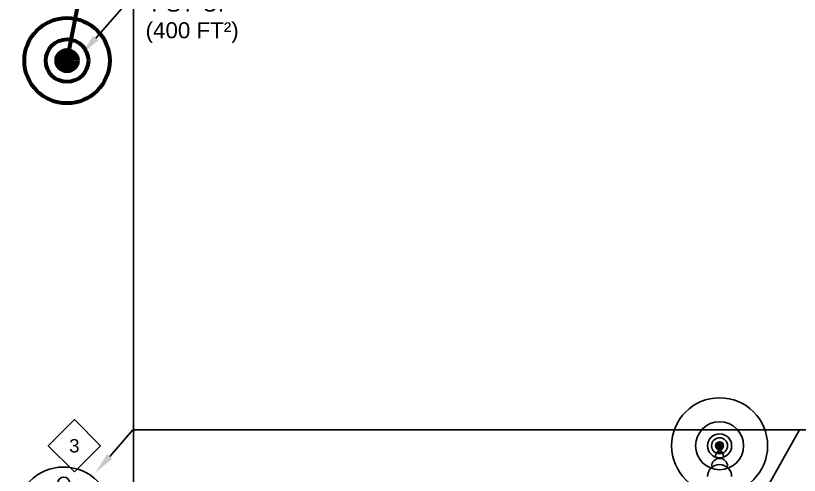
# Model space of a CAD drawing. Extents: x -29500 to 23517, y -2581 to 1886.
# Drawn here: x -2692 to -2251.2, y 989.5 to 1248.1 of the extents above; entities that cross this region are included whole.
import ezdxf
from ezdxf import colors
from ezdxf.entities.mleader import LeaderData, LeaderLine
from ezdxf.enums import TextEntityAlignment as Align
from ezdxf.math import Vec2, Vec3

# ---------------------------------------------------------------- set-up
doc = ezdxf.new("R2010")
doc.units = 0
doc.header["$LTSCALE"] = 36
doc.header["$MEASUREMENT"] = 0
for name, color, linetype in [('G-ANNO-TEXT', 70, 'Continuous'), ('G-ANNO-TEXT @ 96', 70, 'Continuous'), ('P-GD-N', 3, 'Continuous'), ('P-GD-N @ 1 (1)', 3, 'Continuous'), ('P-GD-N @ 1 (2)', 3, 'Continuous'), ('P-GD-N @ 12', 3, 'Continuous'), ('P-GD-N @ 128', 3, 'Continuous'), ('P-GD-N @ 16', 3, 'Continuous'), ('P-GD-N @ 192', 3, 'Continuous'), ('P-GD-N @ 2', 3, 'Continuous'), ('P-GD-N @ 24', 3, 'Continuous'), ('P-GD-N @ 384', 3, 'Continuous'), ('P-GD-N @ 4', 3, 'Continuous'), ('P-GD-N @ 48', 3, 'Continuous'), ('P-GD-N @ 64', 3, 'Continuous'), ('P-GD-N @ 768', 3, 'Continuous'), ('P-GD-N @ 8', 3, 'Continuous'), ('P-GD-N @ 96', 3, 'Continuous')]:
    doc.layers.add(name, color=color, linetype=linetype)
for name, color, linetype, lineweight in [('P-STRM-N', 2, 'Continuous', 60), ('P-STRM-N @ 1 (1)', 2, 'Continuous', 60), ('P-STRM-N @ 1 (2)', 2, 'Continuous', 60), ('P-STRM-N @ 12', 2, 'Continuous', 60), ('P-STRM-N @ 128', 2, 'Continuous', 60), ('P-STRM-N @ 16', 2, 'Continuous', 60), ('P-STRM-N @ 192', 2, 'Continuous', 60), ('P-STRM-N @ 2', 2, 'Continuous', 60), ('P-STRM-N @ 24', 2, 'Continuous', 60), ('P-STRM-N @ 384', 2, 'Continuous', 60), ('P-STRM-N @ 4', 2, 'Continuous', 60), ('P-STRM-N @ 48', 2, 'Continuous', 60), ('P-STRM-N @ 64', 2, 'Continuous', 60), ('P-STRM-N @ 768', 2, 'Continuous', 60), ('P-STRM-N @ 8', 2, 'Continuous', 60), ('P-STRM-N @ 96', 2, 'Continuous', 60)]:
    doc.layers.add(name, color=color, linetype=linetype, lineweight=lineweight)
doc.styles.add('Arial', font='arial.ttf')

# ---------------------------------------------------------------- blocks, each defined once
blk = doc.blocks.new('*U14')
at = {"linetype": 'Continuous'}
blk.add_circle((0, 0), 0.03516, dxfattribs=at)
blk.add_arc((0.09046, 0), 0.03516, 90, 270, dxfattribs=at)
blk = doc.blocks.new('*U1327')
at = {"layer": 'P-GD-N @ 1 (1)', "rotation": 270}
blk.add_blockref('*U14', (-2296, 1006.15), dxfattribs=at)
at = {"layer": 'P-GD-N @ 1 (2)', "rotation": 270}
blk.add_blockref('*U14', (-2296, 1006.15), dxfattribs=at)
at = {"layer": 'P-GD-N @ 12', "xscale": 12, "yscale": 12, "zscale": 12, "rotation": 270}
blk.add_blockref('*U14', (-2296, 1006.15), dxfattribs=at)
at = {"layer": 'P-GD-N @ 128', "xscale": 128, "yscale": 128, "zscale": 128, "rotation": 270}
blk.add_blockref('*U14', (-2296, 1006.15), dxfattribs=at)
at = {"layer": 'P-GD-N @ 16', "xscale": 16, "yscale": 16, "zscale": 16, "rotation": 270}
blk.add_blockref('*U14', (-2296, 1006.15), dxfattribs=at)
at = {"layer": 'P-GD-N @ 192', "xscale": 192, "yscale": 192, "zscale": 192, "rotation": 270}
blk.add_blockref('*U14', (-2296, 1006.15), dxfattribs=at)
at = {"layer": 'P-GD-N @ 2', "xscale": 2, "yscale": 2, "zscale": 2, "rotation": 270}
blk.add_blockref('*U14', (-2296, 1006.15), dxfattribs=at)
at = {"layer": 'P-GD-N @ 24', "xscale": 24, "yscale": 24, "zscale": 24, "rotation": 270}
blk.add_blockref('*U14', (-2296, 1006.15), dxfattribs=at)
at = {"layer": 'P-GD-N @ 384', "xscale": 384, "yscale": 384, "zscale": 384, "rotation": 270}
blk.add_blockref('*U14', (-2296, 1006.15), dxfattribs=at)
at = {"layer": 'P-GD-N @ 4', "xscale": 4, "yscale": 4, "zscale": 4, "rotation": 270}
blk.add_blockref('*U14', (-2296, 1006.15), dxfattribs=at)
at = {"layer": 'P-GD-N @ 48', "xscale": 48, "yscale": 48, "zscale": 48, "rotation": 270}
blk.add_blockref('*U14', (-2296, 1006.15), dxfattribs=at)
at = {"layer": 'P-GD-N @ 64', "xscale": 64, "yscale": 64, "zscale": 64, "rotation": 270}
blk.add_blockref('*U14', (-2296, 1006.15), dxfattribs=at)
at = {"layer": 'P-GD-N @ 768', "xscale": 768, "yscale": 768, "zscale": 768, "rotation": 270}
blk.add_blockref('*U14', (-2296, 1006.15), dxfattribs=at)
at = {"layer": 'P-GD-N @ 8', "xscale": 8, "yscale": 8, "zscale": 8, "rotation": 270}
blk.add_blockref('*U14', (-2296, 1006.15), dxfattribs=at)
at = {"layer": 'P-GD-N @ 96', "xscale": 96, "yscale": 96, "zscale": 96, "rotation": 270}
blk.add_blockref('*U14', (-2296, 946.15), dxfattribs=at)
blk = doc.blocks.new('*U6')
blk.add_circle((0, 0), 0.03125)
blk = doc.blocks.new('*U1401')
at = {"layer": 'P-STRM-N @ 1 (1)'}
blk.add_blockref('*U6', (-2663.12, 1222.82), dxfattribs=at)
at = {"layer": 'P-STRM-N @ 1 (2)'}
blk.add_blockref('*U6', (-2663.12, 1222.82), dxfattribs=at)
at = {"layer": 'P-STRM-N @ 12', "xscale": 12, "yscale": 12, "zscale": 12}
blk.add_blockref('*U6', (-2663.12, 1222.82), dxfattribs=at)
at = {"layer": 'P-STRM-N @ 128', "xscale": 128, "yscale": 128, "zscale": 128}
blk.add_blockref('*U6', (-2663.12, 1222.82), dxfattribs=at)
at = {"layer": 'P-STRM-N @ 16', "xscale": 16, "yscale": 16, "zscale": 16}
blk.add_blockref('*U6', (-2663.12, 1222.82), dxfattribs=at)
at = {"layer": 'P-STRM-N @ 192', "xscale": 192, "yscale": 192, "zscale": 192}
blk.add_blockref('*U6', (-2663.12, 1222.82), dxfattribs=at)
at = {"layer": 'P-STRM-N @ 2', "xscale": 2, "yscale": 2, "zscale": 2}
blk.add_blockref('*U6', (-2663.12, 1222.82), dxfattribs=at)
at = {"layer": 'P-STRM-N @ 24', "xscale": 24, "yscale": 24, "zscale": 24}
blk.add_blockref('*U6', (-2663.12, 1222.82), dxfattribs=at)
at = {"layer": 'P-STRM-N @ 384', "xscale": 384, "yscale": 384, "zscale": 384}
blk.add_blockref('*U6', (-2663.12, 1222.82), dxfattribs=at)
at = {"layer": 'P-STRM-N @ 4', "xscale": 4, "yscale": 4, "zscale": 4}
blk.add_blockref('*U6', (-2663.12, 1222.82), dxfattribs=at)
at = {"layer": 'P-STRM-N @ 48', "xscale": 48, "yscale": 48, "zscale": 48}
blk.add_blockref('*U6', (-2663.12, 1222.82), dxfattribs=at)
at = {"layer": 'P-STRM-N @ 64', "xscale": 64, "yscale": 64, "zscale": 64}
blk.add_blockref('*U6', (-2663.12, 1222.82), dxfattribs=at)
at = {"layer": 'P-STRM-N @ 768', "xscale": 768, "yscale": 768, "zscale": 768}
blk.add_blockref('*U6', (-2663.12, 1222.82), dxfattribs=at)
at = {"layer": 'P-STRM-N @ 8', "xscale": 8, "yscale": 8, "zscale": 8}
blk.add_blockref('*U6', (-2663.12, 1222.82), dxfattribs=at)
at = {"layer": 'P-STRM-N @ 96', "xscale": 96, "yscale": 96, "zscale": 96}
blk.add_blockref('*U6', (-2663.12, 1222.82), dxfattribs=at)
blk = doc.blocks.new('*U1413')
at = {"layer": 'P-GD-N @ 1 (1)', "rotation": 270}
blk.add_blockref('*U14', (-2665, 967.15), dxfattribs=at)
at = {"layer": 'P-GD-N @ 1 (2)', "rotation": 270}
blk.add_blockref('*U14', (-2665, 967.15), dxfattribs=at)
at = {"layer": 'P-GD-N @ 12', "xscale": 12, "yscale": 12, "zscale": 12, "rotation": 270}
blk.add_blockref('*U14', (-2665, 967.15), dxfattribs=at)
at = {"layer": 'P-GD-N @ 128', "xscale": 128, "yscale": 128, "zscale": 128, "rotation": 270}
blk.add_blockref('*U14', (-2665, 967.15), dxfattribs=at)
at = {"layer": 'P-GD-N @ 16', "xscale": 16, "yscale": 16, "zscale": 16, "rotation": 270}
blk.add_blockref('*U14', (-2665, 967.15), dxfattribs=at)
at = {"layer": 'P-GD-N @ 192', "xscale": 192, "yscale": 192, "zscale": 192, "rotation": 270}
blk.add_blockref('*U14', (-2665, 967.15), dxfattribs=at)
at = {"layer": 'P-GD-N @ 2', "xscale": 2, "yscale": 2, "zscale": 2, "rotation": 270}
blk.add_blockref('*U14', (-2665, 967.15), dxfattribs=at)
at = {"layer": 'P-GD-N @ 24', "xscale": 24, "yscale": 24, "zscale": 24, "rotation": 270}
blk.add_blockref('*U14', (-2665, 967.15), dxfattribs=at)
at = {"layer": 'P-GD-N @ 384', "xscale": 384, "yscale": 384, "zscale": 384, "rotation": 270}
blk.add_blockref('*U14', (-2665, 967.15), dxfattribs=at)
at = {"layer": 'P-GD-N @ 4', "xscale": 4, "yscale": 4, "zscale": 4, "rotation": 270}
blk.add_blockref('*U14', (-2665, 967.15), dxfattribs=at)
at = {"layer": 'P-GD-N @ 48', "xscale": 48, "yscale": 48, "zscale": 48, "rotation": 270}
blk.add_blockref('*U14', (-2665, 967.15), dxfattribs=at)
at = {"layer": 'P-GD-N @ 64', "xscale": 64, "yscale": 64, "zscale": 64, "rotation": 270}
blk.add_blockref('*U14', (-2665, 967.15), dxfattribs=at)
at = {"layer": 'P-GD-N @ 768', "xscale": 768, "yscale": 768, "zscale": 768, "rotation": 270}
blk.add_blockref('*U14', (-2665, 967.15), dxfattribs=at)
at = {"layer": 'P-GD-N @ 8', "xscale": 8, "yscale": 8, "zscale": 8, "rotation": 270}
blk.add_blockref('*U14', (-2665, 967.15), dxfattribs=at)
at = {"layer": 'P-GD-N @ 96', "xscale": 96, "yscale": 96, "zscale": 96, "rotation": 270}
blk.add_blockref('*U14', (-2665, 985.15), dxfattribs=at)
blk = doc.blocks.new('DIAMOND TAG')
blk.add_lwpolyline([(0, -0.1533), (0.1533, 0), (0, 0.1533), (-0.1533, 0)], close=True)
at = {"style": 'Arial'}
blk.add_attdef('XXX', text='', height=0.0781, dxfattribs=at).set_placement((0, 0), align=Align.MIDDLE)

msp = doc.modelspace()

# ---------------------------------------------------------------- linework, layer by layer
at = {"layer": 'DEFPOINTS'}
msp.add_lwpolyline([(-2625.7, -346.49), (410.3, -346.49), (410.3, 1885.51), (-2625.7, 1885.51)], close=True, dxfattribs=at)
at = {"layer": 'P-STRM-N'}
msp.add_line((-2662.54, 1225.76), (-2627.77, 1402.37), dxfattribs=at)

# ---------------------------------------------------------------- block references
at = {"layer": 'G-ANNO-TEXT @ 96', "xscale": 96, "yscale": 96, "zscale": 96}
msp.add_blockref('DIAMOND TAG', (-2659, 1006.15), dxfattribs=at).add_auto_attribs({'XXX': '3'})
at = {"layer": 'P-GD-N'}
for name in ['*U1327', '*U1413']:
    msp.add_blockref(name, (0, 0), dxfattribs=at)
at = {"layer": 'P-STRM-N'}
msp.add_blockref('*U1401', (0, 0), dxfattribs=at)

# ---------------------------------------------------------------- leaders
at = {"layer": 'G-ANNO-TEXT'}
ml = msp.add_multileader_mtext('Standard', dxfattribs=at)
ml.set_content('4"ST-UP\\P(400 FT²)', color=256, style='Arial')
ml.set_leader_properties(color=256, linetype='ByLayer', lineweight=-1)
ml.build(insert=Vec2(0, 0))
ml.multileader.update_dxf_attribs({"has_dogleg": 0, "dogleg_length": 0.125, "arrow_head_size": 12, "scale": 96})
ctx = ml.context
ctx.base_point, ctx.scale, ctx.char_height, ctx.arrow_head_size, ctx.landing_gap_size, ctx.plane_origin = Vec3(-2621.91, 1253.59), 96, 9, 12, 3, Vec3(-2654.91, 1226.59)
notes = []
notes.append((ctx, [(0, (1, 1, 0), (-2633.91, 1253.59), (1, 0), 12, [(0, [(-2654.91, 1226.59), (-2630.91, 1253.59)], 0, [])])]))
ctx.mtext.insert, ctx.mtext.flow_direction = Vec3(-2618.91, 1259.41), 5
ml = msp.add_multileader_mtext('Standard', dxfattribs=at)
ml.set_content('', color=256, style='Arial')
ml.set_leader_properties(color=256, linetype='ByLayer', lineweight=-1)
ml.build(insert=Vec2(0, 0))
ml.multileader.update_dxf_attribs({"has_dogleg": 0, "dogleg_length": 0.125, "arrow_head_size": 12, "scale": 96})
ctx = ml.context
ctx.base_point, ctx.scale, ctx.char_height, ctx.arrow_head_size, ctx.landing_gap_size, ctx.plane_origin = Vec3(-2203, 1015.15), 96, 9, 12, 3, Vec3(-2647, 991.15)
notes.append((ctx, [(0, (1, 1, 0), (-2215, 1015.15), (1, 0), 12, [(0, [(-2647, 991.15), (-2626, 1015.15)], 0, [])])]))
ctx.mtext.insert, ctx.mtext.flow_direction = Vec3(-2200, 1019.65), 5
ml = msp.add_multileader_mtext('Standard', dxfattribs=at)
ml.set_content('HEAT TRACE AND INSULATE TRAP PRIMER LINE, TRAP, AND 10 FEET BEYOND', color=256, style='Arial')
ml.set_leader_properties(color=256, linetype='ByLayer', lineweight=-1)
ml.build(insert=Vec2(0, 0))
ml.multileader.update_dxf_attribs({"has_dogleg": 0, "dogleg_length": 0.125, "arrow_head_size": 12, "scale": 96})
ctx = ml.context
ctx.base_point, ctx.scale, ctx.char_height, ctx.arrow_head_size, ctx.landing_gap_size, ctx.plane_origin = Vec3(-2200, 1015.15), 96, 9, 12, 3, Vec3(-2284, 958.15)
notes.append((ctx, [(0, (1, 1, 0), (-2212, 1015.15), (1, 0), 12, [(0, [(-2290, 946.15), (-2251, 1015.15)], 0, [])])]))
ctx.mtext.insert, ctx.mtext.width, ctx.mtext.flow_direction = Vec3(-2197, 1019.73), 185.7454, 5
for ctx, leaders in notes:
    for number, flags, end, landing, length, lines in leaders:
        leader = LeaderData()
        leader.index, (leader.has_last_leader_line, leader.has_dogleg_vector, leader.attachment_direction) = number, flags
        leader.last_leader_point, leader.dogleg_vector, leader.dogleg_length = Vec3(end), Vec3(landing), length
        for number, points, colour, breaks in lines:
            line = LeaderLine()
            line.index, line.vertices, line.color, line.breaks = number, Vec3.list(points), colors.encode_raw_color(colour), breaks
            leader.lines.append(line)
        ctx.leaders.append(leader)

doc.saveas('drawing.dxf')
